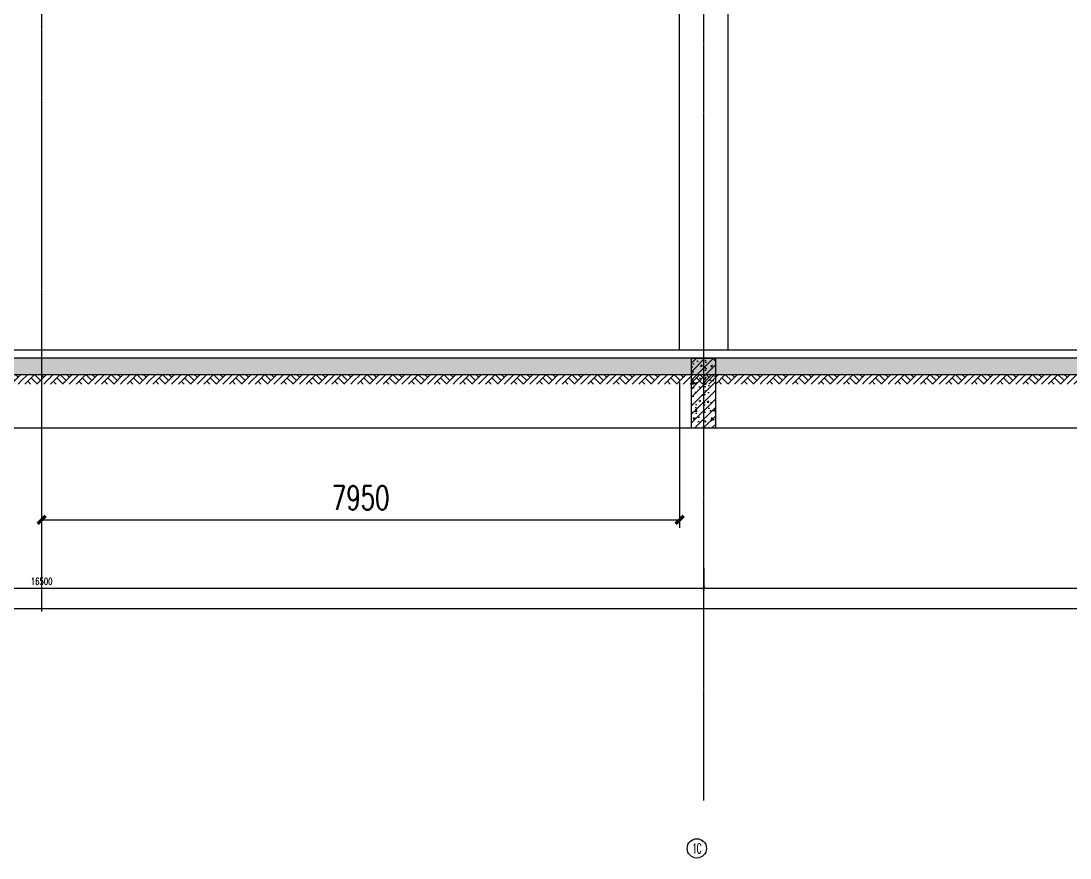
# Model space of a CAD drawing. Extents: x -1899985 to 1774885, y 556286 to 2175695.
# Drawn here: x -1695118 to -1682045, y 561933 to 572359 of the extents above; entities that cross this region are included whole.
import ezdxf
from ezdxf.enums import TextEntityAlignment as Align

# ---------------------------------------------------------------- set-up
doc = ezdxf.new("R2010")
doc.units = 0
doc.header["$LTSCALE"] = 10
doc.header["$MEASUREMENT"] = 0
doc.linetypes.add('20剖面图$0$__DASH', pattern=[0.35, 0.25, -0.1])
doc.linetypes.add('20剖面图$0$DOTE', pattern=[2.42, 2, -0.2, 0.02, -0.2])
doc.layers.get('Defpoints').update_dxf_attribs({"color": 210})
for name, color, linetype in [('20剖面图$0$A-AXIS-D', 1, 'Continuous'), ('20剖面图$0$A-AXIS-DOTE', 14, '20剖面图$0$DOTE'), ('20剖面图$0$A-AXIS-SYMB', 3, 'Continuous'), ('20剖面图$0$A-HATCH-1', 252, 'Continuous'), ('20剖面图$0$A-LIN-V', 9, 'Continuous'), ('20剖面图$0$A-SFCE', 30, 'Continuous'), ('20剖面图$0$AS-COLN', 6, 'Continuous'), ('20剖面图$0$COLUMN', 9, 'Continuous'), ('20剖面图$0$PUB_HATCH', 8, 'Continuous'), ('20剖面图$0$PUB_TEXT', 7, 'Continuous'), ('20剖面图$0$建-尺寸', 3, 'Continuous'), ('A-LIN-V', 9, 'Continuous')]:
    doc.layers.add(name, color=color, linetype=linetype)
doc.styles.add('20剖面图$0$_TCH_AXIS', font='COMPLEX', dxfattribs={"bigfont": 'GBCBIG'})
doc.styles.add('20剖面图$0$_TCH_DIM_T3', font='SIMPLEX', dxfattribs={"width": 0.705882, "bigfont": 'GBCBIG'})
doc.styles.add('20剖面图$0$A-DIM_T3', font='SIMPLEX', dxfattribs={"width": 0.705882, "bigfont": 'GBCBIG'})
doc.dimstyles.new('20剖面图$0$_TCH_ARCH&&30', dxfattribs={"dimtxt": 89.25, "dimasz": 30, "dimexe": 30, "dimexo": 30, "dimgap": 37.875, "dimtad": 1, "dimdec": 0, "dimzin": 0, "dimdsep": 46, "dimtxsty": '20剖面图$0$_TCH_DIM_T3', "dimblk": '20剖面图$0$_ArchTick', "dimcen": 0.09, "dimclrt": 7, "dimazin": 2, "dimtfac": 1, "dimtdec": 0, "dimtix": 1, "dimtmove": 2, "dimatfit": 3, "dimfxl": 1, "dimtolj": 1, "dimtzin": 0, "dimarcsym": 0})
doc.dimstyles.new('20剖面图$0$A-DIM&&100', dxfattribs={"dimtxt": 297.5, "dimasz": 100, "dimexe": 100, "dimexo": 100, "dimgap": 126.25, "dimtad": 1, "dimdec": 0, "dimzin": 0, "dimdsep": 46, "dimtxsty": '20剖面图$0$A-DIM_T3', "dimblk": '20剖面图$0$_ArchTick', "dimcen": 0.09, "dimclrt": 7, "dimazin": 2, "dimtfac": 1, "dimtdec": 0, "dimtix": 1, "dimtmove": 2, "dimatfit": 3, "dimfxl": 1, "dimtolj": 1, "dimtzin": 0, "dimarcsym": 0})

# ---------------------------------------------------------------- blocks, each defined once
blk = doc.blocks.new('20剖面图$0$G$C845E5159')
at = {"layer": '20剖面图$0$COLUMN'}
for points in [[(300, 700), (300, -11000), (-300, -11000), (-300, 700), (300, 700)], [(16800, 700), (16800, -11000), (16200, -11000), (16200, 700), (16800, 700)]]:
    blk.add_lwpolyline(points, dxfattribs=at)
blk = doc.blocks.new('20剖面图$0$_ArchTick')
at = {"color": 0, "linetype": 'ByBlock', "const_width": 0.4}
blk.add_lwpolyline([(-0.5, -0.5), (0.5, 0.5)], dxfattribs=at)
blk = doc.blocks.new('*D555')
at = {"layer": '20剖面图$0$建-尺寸', "color": 0, "lineweight": -2, "transparency": 16777216}
for p, q in [((-1570355, 567232), (-1570355, 565420)), ((-1562405, 567232), (-1562405, 565420)), ((-1570355, 565520), (-1562405, 565520))]:
    blk.add_line(p, q, dxfattribs=at)
at = {"layer": 'Defpoints', "color": 0, "transparency": 16777216}
for p in [(-1570355, 567332), (-1562405, 567332), (-1562405, 565520)]:
    blk.add_point(p, dxfattribs=at)
at = {"layer": '20剖面图$0$建-尺寸', "color": 0, "lineweight": -2, "transparency": 16777216, "xscale": 100, "yscale": 100, "zscale": 100, "rotation": 180}
blk.add_blockref('20剖面图$0$_ArchTick', (-1570355, 565520), dxfattribs=at)
at = {"layer": '20剖面图$0$建-尺寸', "color": 0, "lineweight": -2, "transparency": 16777216, "xscale": 100, "yscale": 100, "zscale": 100}
blk.add_blockref('20剖面图$0$_ArchTick', (-1562405, 565520), dxfattribs=at)
at = {"layer": '20剖面图$0$建-尺寸', "color": 7, "transparency": 16777216, "insert": (-1566380, 565795), "char_height": 297.5, "attachment_point": 5, "style": '20剖面图$0$A-DIM_T3'}
blk.add_mtext('\\A1;7950', dxfattribs=at)
blk = doc.blocks.new('*D147')
at = {"layer": '20剖面图$0$A-AXIS-D', "color": 0, "lineweight": -2, "transparency": 16777216}
for p, q in [((-1703110, 565545), (-1703110, 565266)), ((-1686610, 565545), (-1686610, 565266)), ((-1703110, 565296), (-1686610, 565296))]:
    blk.add_line(p, q, dxfattribs=at)
at = {"layer": 'Defpoints', "color": 0, "transparency": 16777216}
for p in [(-1703110, 565575), (-1686610, 565575), (-1686610, 565296)]:
    blk.add_point(p, dxfattribs=at)
at = {"layer": '20剖面图$0$A-AXIS-D', "color": 0, "lineweight": -2, "transparency": 16777216, "xscale": 30, "yscale": 30, "zscale": 30, "rotation": 180}
blk.add_blockref('20剖面图$0$_ArchTick', (-1703110, 565296), dxfattribs=at)
at = {"layer": '20剖面图$0$A-AXIS-D', "color": 0, "lineweight": -2, "transparency": 16777216, "xscale": 30, "yscale": 30, "zscale": 30}
blk.add_blockref('20剖面图$0$_ArchTick', (-1686610, 565296), dxfattribs=at)
at = {"layer": '20剖面图$0$A-AXIS-D', "color": 7, "transparency": 16777216, "insert": (-1694860, 565379), "char_height": 89.2, "attachment_point": 5, "style": '20剖面图$0$_TCH_DIM_T3'}
blk.add_mtext('\\A1;16500', dxfattribs=at)
blk = doc.blocks.new('*D148')
at = {"layer": '20剖面图$0$A-AXIS-D', "color": 0, "lineweight": -2, "transparency": 16777216}
for p, q in [((-1686610, 565545), (-1686610, 565266)), ((-1670110, 565545), (-1670110, 565266)), ((-1686610, 565296), (-1670110, 565296))]:
    blk.add_line(p, q, dxfattribs=at)
at = {"layer": 'Defpoints', "color": 0, "transparency": 16777216}
for p in [(-1686610, 565575), (-1670110, 565575), (-1670110, 565296)]:
    blk.add_point(p, dxfattribs=at)
at = {"layer": '20剖面图$0$A-AXIS-D', "color": 0, "lineweight": -2, "transparency": 16777216, "xscale": 30, "yscale": 30, "zscale": 30, "rotation": 180}
blk.add_blockref('20剖面图$0$_ArchTick', (-1686610, 565296), dxfattribs=at)
at = {"layer": '20剖面图$0$A-AXIS-D', "color": 0, "lineweight": -2, "transparency": 16777216, "xscale": 30, "yscale": 30, "zscale": 30}
blk.add_blockref('20剖面图$0$_ArchTick', (-1670110, 565296), dxfattribs=at)
at = {"layer": '20剖面图$0$A-AXIS-D', "color": 7, "transparency": 16777216, "insert": (-1678360, 565379), "char_height": 89.2, "attachment_point": 5, "style": '20剖面图$0$_TCH_DIM_T3'}
blk.add_mtext('\\A1;16500', dxfattribs=at)
blk = doc.blocks.new('20剖面图$0$$LinePat$素土夯实')
at = {"color": 0}
for p, q in [((0, -210), (210, 0)), ((120, -300), (420, 0)), ((420, 0), (608, -188)), ((495, -300), (795, 0)), ((615, 0), (705, -90)), ((210, -210), (300, -300)), ((315, -105), (502, -293)), ((705, -300), (795, -210))]:
    blk.add_line(p, q, dxfattribs=at)
blk = doc.blocks.new('*D212')
at = {"layer": '20剖面图$0$A-AXIS-D', "color": 0, "lineweight": -2, "transparency": 16777216}
for p, q in [((-1780210, 565545), (-1780210, 565011)), ((-1653710, 565545), (-1653710, 565011)), ((-1780210, 565041), (-1653710, 565041))]:
    blk.add_line(p, q, dxfattribs=at)
at = {"layer": 'Defpoints', "color": 0, "transparency": 16777216}
for p in [(-1780210, 565575), (-1653710, 565575), (-1653710, 565041)]:
    blk.add_point(p, dxfattribs=at)
at = {"layer": '20剖面图$0$A-AXIS-D', "color": 0, "lineweight": -2, "transparency": 16777216, "xscale": 30, "yscale": 30, "zscale": 30, "rotation": 180}
blk.add_blockref('20剖面图$0$_ArchTick', (-1780210, 565041), dxfattribs=at)
at = {"layer": '20剖面图$0$A-AXIS-D', "color": 0, "lineweight": -2, "transparency": 16777216, "xscale": 30, "yscale": 30, "zscale": 30}
blk.add_blockref('20剖面图$0$_ArchTick', (-1653710, 565041), dxfattribs=at)
at = {"layer": '20剖面图$0$A-AXIS-D', "color": 7, "transparency": 16777216, "insert": (-1716960, 565124), "char_height": 89.2, "attachment_point": 5, "style": '20剖面图$0$_TCH_DIM_T3'}
blk.add_mtext('\\A1;126500', dxfattribs=at)
blk = doc.blocks.new('20剖面图$0$b234swerwr')
at = {"layer": '20剖面图$0$A-AXIS-DOTE', "color": 4}
blk.add_line((-1570355.4, 578015), (-1570355.4, 564377.5), dxfattribs=at)
at = {"layer": '20剖面图$0$建-尺寸', "color": 4}
dim = blk.add_aligned_dim(p1=(-1570355.4, 567332.5), p2=(-1562405.4, 567332.5), distance=-1812.5, dimstyle='20剖面图$0$A-DIM&&100', dxfattribs=at)
dim.commit()
dim.dimension.update_dxf_attribs({"geometry": '*D555', "text_midpoint": (-1566380.4, 565795)})
blk = doc.blocks.new('20剖面图')
at = {"layer": '20剖面图$0$A-HATCH-1'}
h = blk.add_hatch(dxfattribs=at)
h.set_pattern_fill('混凝土', color=256, scale=50)
h.set_pattern_definition([(50, (0, 0), (358.63009, -31.376067), [37.5, -412.5]), (355, (0, 0), (-69.37567, 376.09607), [30, -330]), (100.4514, (29.9, -2.6), (289.25469, 344.71977), [31.870095, -350.571056]), (46.1842, (0, 100), (533.62052, -82.75951), [56.25, -618.75]), (96.6356, (44.47, 93.1), (467.33135, 487.05894), [47.80514, -525.8565]), (351.1842, (0, 100), (467.33097, 487.0593), [45, -495]), (21, (50, 75), (298.453526, -201.309445), [37.5, -412.5]), (326, (50, 75), (121.657666, 362.57502), [30, -330]), (71.4514, (74.87, 58.22), (420.111314, 161.26525), [31.870095, -350.571056]), (37.5, (0, 0), (6.079928, 166.446927), [0, -326, 0, -335, 0, -331.25]), (7.5, (0, 0), (131.534769, 197.205856), [0, -191, 0, -318.5, 0, -126.25]), (327.5, (-111.5, 0), (266.911218, -11.277436), [0, -125, 0, -390, 0, -517.5]), (317.5, (-161.5, 0), (291.593085, 50.05249), [0, -162.5, 0, -259, 0, -367.5])])
h.paths.add_polyline_path([(-1669610.4, 567957.5), (-1669610.4, 568157.5), (-1779710.4, 568157.5), (-1779710.4, 567957.5)])
h.paths.add_polyline_path([(-1669510.4, 567957.5), (-1669510.4, 568157.5), (-1669610.4, 568157.5), (-1669610.4, 567957.5)])
at = {"layer": '20剖面图$0$PUB_HATCH'}
h = blk.add_hatch(dxfattribs=at)
h.set_pattern_fill('钢筋混凝土', color=256, scale=30, style=0)
h.set_pattern_definition([(45, (0, 0), (-53.0330086, 53.0330086), []), (50, (0, 0), (215.178055, -18.82564), [22.5, -247.5]), (355, (0, 0), (-41.6254, 225.65764), [18, -198]), (100.4514, (17.93, -1.57), (173.552815, 206.831863), [19.122057, -210.342634]), (46.1842, (0, 60), (320.172315, -49.655704), [33.75, -371.25]), (96.6356, (26.68, 55.86), (280.39881, 292.23536), [28.683086, -315.5139]), (351.1842, (0, 60), (280.398584, 292.23558), [27, -297]), (21, (30, 45), (179.072116, -120.785667), [22.5, -247.5]), (326, (30, 45), (72.9946, 217.545014), [18, -198]), (71.4514, (44.92, 34.93), (252.066789, 96.75915), [19.122057, -210.342634]), (37.5, (0, 0), (3.6479566, 99.868156), [0, -195.6, 0, -201, 0, -198.75]), (7.5, (0, 0), (78.920861, 118.3235136), [0, -114.6, 0, -191.1, 0, -75.75]), (327.5, (-66.9, 0), (160.146731, -6.7664615), [0, -75, 0, -234, 0, -310.5]), (317.5, (-96.9, 0), (174.955851, 30.031495), [0, -97.5, 0, -155.4, 0, -220.5])])
h.paths.add_polyline_path([(-1686460.4, 567290), (-1686460.4, 568157.5), (-1686760.4, 568157.5), (-1686760.4, 567290)])
at = {"layer": '20剖面图$0$A-AXIS-D'}
blk.add_circle((-1686695.3, 562053), 120, dxfattribs=at)
at = {"layer": '20剖面图$0$A-AXIS-DOTE'}
blk.add_line((-1686610.4, 562650.6), (-1686610.4, 586495.8), dxfattribs=at)
at = {"layer": '20剖面图$0$A-AXIS-DOTE', "linetype": '20剖面图$0$__DASH', "ltscale": 2}
blk.add_line((-1647680.2, 568257.5), (-1785568.2, 568257.5), dxfattribs=at)
at = {"layer": '20剖面图$0$A-AXIS-SYMB'}
blk.add_lwpolyline([(-1780738.3, 567290), (-1717023.7, 567290), (-1717000.7, 567353), (-1716978.5, 567227), (-1716956.2, 567290), (-1653241.5, 567290)], dxfattribs=at)
at = {"layer": '20剖面图$0$A-SFCE'}
blk.add_line((-1669610.4, 568257.5), (-1702810.4, 568257.5), dxfattribs=at)
at = {"layer": '20剖面图$0$AS-COLN'}
for p, q in [((-1686760.4, 567290), (-1686760.4, 568157.5)), ((-1686760.4, 568157.5), (-1686460.4, 568157.5)), ((-1686460.4, 567290), (-1686460.4, 568157.5)), ((-1686760.4, 567290), (-1686460.4, 567290))]:
    blk.add_line(p, q, dxfattribs=at)
blk.add_lwpolyline([(-1669610.4, 568157.5), (-1779610.4, 568157.5), (-1779610.4, 567957.5), (-1669610.4, 567957.5)], dxfattribs=at)
at = {"layer": '20剖面图$0$A-HATCH-1', "xscale": 0.4010573329138201, "yscale": 0.4, "zscale": 0.4, "rotation": 359.9999999999999}
for p in [(-1695436.5, 567957.5), (-1695117.6, 567957.5), (-1694798.8, 567957.5), (-1694480, 567957.5), (-1694161.1, 567957.5), (-1693842.3, 567957.5), (-1693523.4, 567957.5), (-1693204.6, 567957.5), (-1692885.8, 567957.5), (-1692566.9, 567957.5), (-1692248.1, 567957.5), (-1691929.2, 567957.5), (-1691610.4, 567957.5), (-1691291.6, 567957.5), (-1690972.7, 567957.5), (-1690653.9, 567957.5), (-1690335, 567957.5), (-1690016.2, 567957.5), (-1689697.4, 567957.5), (-1689378.5, 567957.5), (-1689059.7, 567957.5), (-1688740.8, 567957.5), (-1688422, 567957.5), (-1688103.2, 567957.5), (-1687784.3, 567957.5), (-1687465.5, 567957.5), (-1687146.6, 567957.5), (-1686827.8, 567957.5), (-1686509, 567957.5), (-1686190.1, 567957.5), (-1685871.3, 567957.5), (-1685552.4, 567957.5), (-1685233.6, 567957.5), (-1684914.7, 567957.5), (-1684595.9, 567957.5), (-1684277.1, 567957.5), (-1683958.2, 567957.5), (-1683639.4, 567957.5), (-1683320.5, 567957.5), (-1683001.7, 567957.5), (-1682682.9, 567957.5), (-1682364, 567957.5), (-1682045.2, 567957.5)]:
    blk.add_blockref('20剖面图$0$$LinePat$素土夯实', p, dxfattribs=at)
at = {"layer": '20剖面图$0$A-LIN-V'}
for name, p in [('20剖面图$0$G$C845E5159', (-1703110.4, 579257.5)), ('20剖面图$0$G$C845E5159', (-1686610.4, 579257.5)), ('20剖面图$0$b234swerwr', (-124505, 625))]:
    blk.add_blockref(name, p, dxfattribs=at)
at = {"layer": '20剖面图$0$PUB_TEXT', "style": '20剖面图$0$_TCH_AXIS', "width": 1.208218}
blk.add_text('1C', height=124.49, dxfattribs=at).set_placement((-1686751.7, 561990.8), (-1686638.9, 561990.8), align=Align.FIT)
at = {"layer": '20剖面图$0$A-AXIS-D'}
for base, p1, p2, picture, middle in [((-1653710.4, 565041.2), (-1780210.4, 565575), (-1653710.4, 565575), '*D212', (-1716960.4, 565123.7)), ((-1686610.4, 565296.2), (-1703110.4, 565575), (-1686610.4, 565575), '*D147', (-1694860.4, 565378.7)), ((-1670110.4, 565296.2), (-1686610.4, 565575), (-1670110.4, 565575), '*D148', (-1678360.4, 565378.7))]:
    dim = blk.add_linear_dim(base=base, p1=p1, p2=p2, angle=0, dimstyle='20剖面图$0$_TCH_ARCH&&30', override={"dimgap": 0}, dxfattribs=at)
    dim.commit()
    dim.dimension.update_dxf_attribs({"geometry": picture, "text_midpoint": middle, "dimtype": 161})

msp = doc.modelspace()

# ---------------------------------------------------------------- block references
at = {"layer": 'A-LIN-V'}
msp.add_blockref('20剖面图', (0, 0), dxfattribs=at)

doc.saveas('drawing.dxf')
